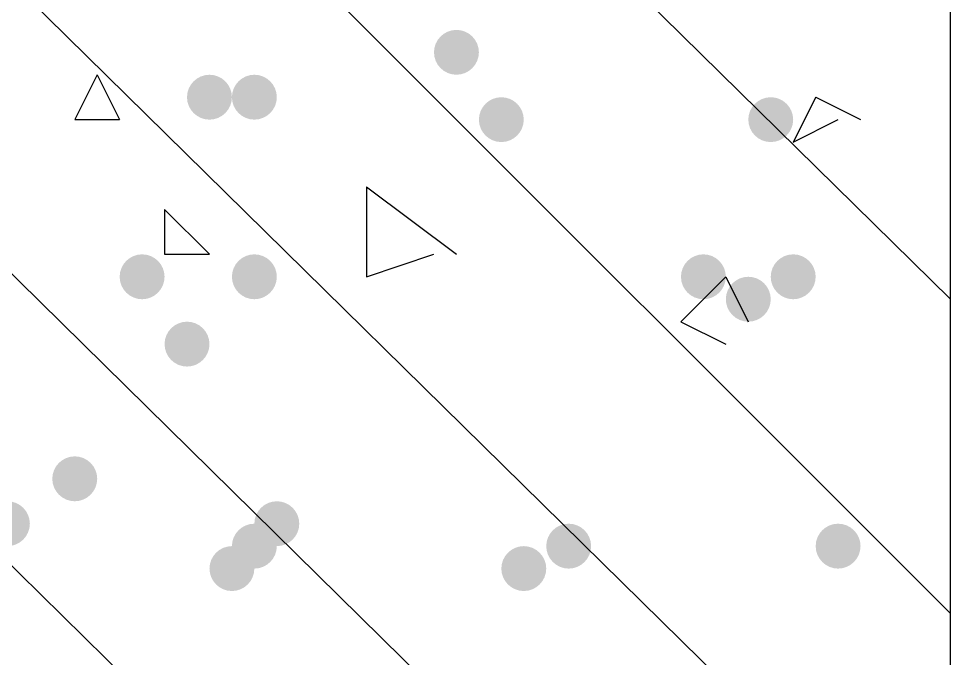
# Model space of a CAD drawing. Header units: inches. Extents: x 11 to 286, y 6 to 196.
# Drawn here: x 185.667 to 187.424, y 96.661 to 97.868 of the extents above; entities that cross this region are included whole.
import ezdxf

# ---------------------------------------------------------------- set-up
doc = ezdxf.new("R2010")
doc.units = ezdxf.units.IN
doc.header["$MEASUREMENT"] = 0
doc.layers.add('PDF_几何图形', color=7, linetype='Continuous')
doc.layers.add('PDF_实体填充', color=7, linetype='Continuous', true_color=0xffffff)

msp = doc.modelspace()

# ---------------------------------------------------------------- hatches: boundary and pattern name
at = {"layer": 'PDF_实体填充', "transparency": 33554559}
h = msp.add_hatch(color=7, dxfattribs=at)
edge = h.paths.add_edge_path(flags=0)
edge.add_spline(control_points=[(186.5348, 97.8041), (186.5348, 97.7808), (186.5157, 97.7618), (186.4924, 97.7618)], knot_values=[0, 0, 0, 0, 1, 1, 1, 1], degree=3, periodic=0)
edge.add_spline(control_points=[(186.4924, 97.7618), (186.4692, 97.7618), (186.4501, 97.7808), (186.4501, 97.8041)], knot_values=[0, 0, 0, 0, 1, 1, 1, 1], degree=3, periodic=0)
edge.add_line((186.4501, 97.8041), (186.4501, 97.8041))
edge.add_spline(control_points=[(186.4501, 97.8041), (186.4501, 97.8274), (186.4692, 97.8464), (186.4924, 97.8464)], knot_values=[0, 0, 0, 0, 1, 1, 1, 1], degree=3, periodic=0)
edge.add_spline(control_points=[(186.4924, 97.8464), (186.5157, 97.8464), (186.5348, 97.8274), (186.5348, 97.8041)], knot_values=[0, 0, 0, 0, 1, 1, 1, 1], degree=3, periodic=0)
edge.add_line((186.5348, 97.8041), (186.5348, 97.8041))
edge.add_line((186.5348, 97.8041), (186.5348, 97.8041))
h = msp.add_hatch(color=7, dxfattribs=at)
edge = h.paths.add_edge_path(flags=0)
edge.add_spline(control_points=[(186.0691, 97.7194), (186.0691, 97.6962), (186.0501, 97.6771), (186.0268, 97.6771)], knot_values=[0, 0, 0, 0, 1, 1, 1, 1], degree=3, periodic=0)
edge.add_spline(control_points=[(186.0268, 97.6771), (186.0035, 97.6771), (185.9844, 97.6962), (185.9844, 97.7194)], knot_values=[0, 0, 0, 0, 1, 1, 1, 1], degree=3, periodic=0)
edge.add_line((185.9844, 97.7194), (185.9844, 97.7194))
edge.add_spline(control_points=[(185.9844, 97.7194), (185.9844, 97.7427), (186.0035, 97.7618), (186.0268, 97.7618)], knot_values=[0, 0, 0, 0, 1, 1, 1, 1], degree=3, periodic=0)
edge.add_spline(control_points=[(186.0268, 97.7618), (186.0501, 97.7618), (186.0691, 97.7427), (186.0691, 97.7194)], knot_values=[0, 0, 0, 0, 1, 1, 1, 1], degree=3, periodic=0)
edge.add_line((186.0691, 97.7194), (186.0691, 97.7194))
edge.add_line((186.0691, 97.7194), (186.0691, 97.7194))
h = msp.add_hatch(color=7, dxfattribs=at)
edge = h.paths.add_edge_path(flags=0)
edge.add_spline(control_points=[(186.1538, 97.7194), (186.1538, 97.6962), (186.1347, 97.6771), (186.1114, 97.6771)], knot_values=[0, 0, 0, 0, 1, 1, 1, 1], degree=3, periodic=0)
edge.add_spline(control_points=[(186.1114, 97.6771), (186.0882, 97.6771), (186.0691, 97.6962), (186.0691, 97.7194)], knot_values=[0, 0, 0, 0, 1, 1, 1, 1], degree=3, periodic=0)
edge.add_line((186.0691, 97.7194), (186.0691, 97.7194))
edge.add_spline(control_points=[(186.0691, 97.7194), (186.0691, 97.7427), (186.0882, 97.7618), (186.1114, 97.7618)], knot_values=[0, 0, 0, 0, 1, 1, 1, 1], degree=3, periodic=0)
edge.add_spline(control_points=[(186.1114, 97.7618), (186.1347, 97.7618), (186.1538, 97.7427), (186.1538, 97.7194)], knot_values=[0, 0, 0, 0, 1, 1, 1, 1], degree=3, periodic=0)
edge.add_line((186.1538, 97.7194), (186.1538, 97.7194))
edge.add_line((186.1538, 97.7194), (186.1538, 97.7194))
h = msp.add_hatch(color=7, dxfattribs=at)
edge = h.paths.add_edge_path(flags=0)
edge.add_spline(control_points=[(186.6194, 97.6771), (186.6194, 97.6538), (186.6004, 97.6348), (186.5771, 97.6348)], knot_values=[0, 0, 0, 0, 1, 1, 1, 1], degree=3, periodic=0)
edge.add_spline(control_points=[(186.5771, 97.6348), (186.5538, 97.6348), (186.5348, 97.6538), (186.5348, 97.6771)], knot_values=[0, 0, 0, 0, 1, 1, 1, 1], degree=3, periodic=0)
edge.add_line((186.5348, 97.6771), (186.5348, 97.6771))
edge.add_spline(control_points=[(186.5348, 97.6771), (186.5348, 97.7004), (186.5538, 97.7194), (186.5771, 97.7194)], knot_values=[0, 0, 0, 0, 1, 1, 1, 1], degree=3, periodic=0)
edge.add_spline(control_points=[(186.5771, 97.7194), (186.6004, 97.7194), (186.6194, 97.7004), (186.6194, 97.6771)], knot_values=[0, 0, 0, 0, 1, 1, 1, 1], degree=3, periodic=0)
edge.add_line((186.6194, 97.6771), (186.6194, 97.6771))
edge.add_line((186.6194, 97.6771), (186.6194, 97.6771))
h = msp.add_hatch(color=7, dxfattribs=at)
edge = h.paths.add_edge_path(flags=0)
edge.add_spline(control_points=[(187.1274, 97.6771), (187.1274, 97.6538), (187.1084, 97.6348), (187.0851, 97.6348)], knot_values=[0, 0, 0, 0, 1, 1, 1, 1], degree=3, periodic=0)
edge.add_spline(control_points=[(187.0851, 97.6348), (187.0618, 97.6348), (187.0428, 97.6538), (187.0428, 97.6771)], knot_values=[0, 0, 0, 0, 1, 1, 1, 1], degree=3, periodic=0)
edge.add_line((187.0428, 97.6771), (187.0428, 97.6771))
edge.add_spline(control_points=[(187.0428, 97.6771), (187.0428, 97.7004), (187.0618, 97.7194), (187.0851, 97.7194)], knot_values=[0, 0, 0, 0, 1, 1, 1, 1], degree=3, periodic=0)
edge.add_spline(control_points=[(187.0851, 97.7194), (187.1084, 97.7194), (187.1274, 97.7004), (187.1274, 97.6771)], knot_values=[0, 0, 0, 0, 1, 1, 1, 1], degree=3, periodic=0)
edge.add_line((187.1274, 97.6771), (187.1274, 97.6771))
edge.add_line((187.1274, 97.6771), (187.1274, 97.6771))
h = msp.add_hatch(color=7, dxfattribs=at)
edge = h.paths.add_edge_path(flags=0)
edge.add_spline(control_points=[(185.9421, 97.3808), (185.9421, 97.3575), (185.9231, 97.3384), (185.8998, 97.3384)], knot_values=[0, 0, 0, 0, 1, 1, 1, 1], degree=3, periodic=0)
edge.add_spline(control_points=[(185.8998, 97.3384), (185.8765, 97.3384), (185.8574, 97.3575), (185.8574, 97.3808)], knot_values=[0, 0, 0, 0, 1, 1, 1, 1], degree=3, periodic=0)
edge.add_line((185.8574, 97.3808), (185.8574, 97.3808))
edge.add_spline(control_points=[(185.8574, 97.3808), (185.8574, 97.4041), (185.8765, 97.4231), (185.8998, 97.4231)], knot_values=[0, 0, 0, 0, 1, 1, 1, 1], degree=3, periodic=0)
edge.add_spline(control_points=[(185.8998, 97.4231), (185.9231, 97.4231), (185.9421, 97.4041), (185.9421, 97.3808)], knot_values=[0, 0, 0, 0, 1, 1, 1, 1], degree=3, periodic=0)
edge.add_line((185.9421, 97.3808), (185.9421, 97.3808))
edge.add_line((185.9421, 97.3808), (185.9421, 97.3808))
h = msp.add_hatch(color=7, dxfattribs=at)
edge = h.paths.add_edge_path(flags=0)
edge.add_spline(control_points=[(186.1538, 97.3808), (186.1538, 97.3575), (186.1347, 97.3384), (186.1114, 97.3384)], knot_values=[0, 0, 0, 0, 1, 1, 1, 1], degree=3, periodic=0)
edge.add_spline(control_points=[(186.1114, 97.3384), (186.0882, 97.3384), (186.0691, 97.3575), (186.0691, 97.3808)], knot_values=[0, 0, 0, 0, 1, 1, 1, 1], degree=3, periodic=0)
edge.add_line((186.0691, 97.3808), (186.0691, 97.3808))
edge.add_spline(control_points=[(186.0691, 97.3808), (186.0691, 97.4041), (186.0882, 97.4231), (186.1114, 97.4231)], knot_values=[0, 0, 0, 0, 1, 1, 1, 1], degree=3, periodic=0)
edge.add_spline(control_points=[(186.1114, 97.4231), (186.1347, 97.4231), (186.1538, 97.4041), (186.1538, 97.3808)], knot_values=[0, 0, 0, 0, 1, 1, 1, 1], degree=3, periodic=0)
edge.add_line((186.1538, 97.3808), (186.1538, 97.3808))
edge.add_line((186.1538, 97.3808), (186.1538, 97.3808))
h = msp.add_hatch(color=7, dxfattribs=at)
edge = h.paths.add_edge_path(flags=0)
edge.add_spline(control_points=[(187.0004, 97.3808), (187.0004, 97.3575), (186.9814, 97.3384), (186.9581, 97.3384)], knot_values=[0, 0, 0, 0, 1, 1, 1, 1], degree=3, periodic=0)
edge.add_spline(control_points=[(186.9581, 97.3384), (186.9348, 97.3384), (186.9158, 97.3575), (186.9158, 97.3808)], knot_values=[0, 0, 0, 0, 1, 1, 1, 1], degree=3, periodic=0)
edge.add_line((186.9158, 97.3808), (186.9158, 97.3808))
edge.add_spline(control_points=[(186.9158, 97.3808), (186.9158, 97.4041), (186.9348, 97.4231), (186.9581, 97.4231)], knot_values=[0, 0, 0, 0, 1, 1, 1, 1], degree=3, periodic=0)
edge.add_spline(control_points=[(186.9581, 97.4231), (186.9814, 97.4231), (187.0004, 97.4041), (187.0004, 97.3808)], knot_values=[0, 0, 0, 0, 1, 1, 1, 1], degree=3, periodic=0)
edge.add_line((187.0004, 97.3808), (187.0004, 97.3808))
edge.add_line((187.0004, 97.3808), (187.0004, 97.3808))
h = msp.add_hatch(color=7, dxfattribs=at)
edge = h.paths.add_edge_path(flags=0)
edge.add_spline(control_points=[(187.1698, 97.3808), (187.1698, 97.3575), (187.1507, 97.3384), (187.1274, 97.3384)], knot_values=[0, 0, 0, 0, 1, 1, 1, 1], degree=3, periodic=0)
edge.add_spline(control_points=[(187.1274, 97.3384), (187.1042, 97.3384), (187.0851, 97.3575), (187.0851, 97.3808)], knot_values=[0, 0, 0, 0, 1, 1, 1, 1], degree=3, periodic=0)
edge.add_line((187.0851, 97.3808), (187.0851, 97.3808))
edge.add_spline(control_points=[(187.0851, 97.3808), (187.0851, 97.4041), (187.1042, 97.4231), (187.1274, 97.4231)], knot_values=[0, 0, 0, 0, 1, 1, 1, 1], degree=3, periodic=0)
edge.add_spline(control_points=[(187.1274, 97.4231), (187.1507, 97.4231), (187.1698, 97.4041), (187.1698, 97.3808)], knot_values=[0, 0, 0, 0, 1, 1, 1, 1], degree=3, periodic=0)
edge.add_line((187.1698, 97.3808), (187.1698, 97.3808))
edge.add_line((187.1698, 97.3808), (187.1698, 97.3808))
h = msp.add_hatch(color=7, dxfattribs=at)
edge = h.paths.add_edge_path(flags=0)
edge.add_spline(control_points=[(187.0851, 97.3384), (187.0851, 97.3152), (187.0661, 97.2961), (187.0428, 97.2961)], knot_values=[0, 0, 0, 0, 1, 1, 1, 1], degree=3, periodic=0)
edge.add_spline(control_points=[(187.0428, 97.2961), (187.0195, 97.2961), (187.0004, 97.3152), (187.0004, 97.3384)], knot_values=[0, 0, 0, 0, 1, 1, 1, 1], degree=3, periodic=0)
edge.add_line((187.0004, 97.3384), (187.0004, 97.3384))
edge.add_spline(control_points=[(187.0004, 97.3384), (187.0004, 97.3617), (187.0195, 97.3808), (187.0428, 97.3808)], knot_values=[0, 0, 0, 0, 1, 1, 1, 1], degree=3, periodic=0)
edge.add_spline(control_points=[(187.0428, 97.3808), (187.0661, 97.3808), (187.0851, 97.3617), (187.0851, 97.3384)], knot_values=[0, 0, 0, 0, 1, 1, 1, 1], degree=3, periodic=0)
edge.add_line((187.0851, 97.3384), (187.0851, 97.3384))
edge.add_line((187.0851, 97.3384), (187.0851, 97.3384))
h = msp.add_hatch(color=7, dxfattribs=at)
edge = h.paths.add_edge_path(flags=0)
edge.add_spline(control_points=[(186.0268, 97.2538), (186.0268, 97.2305), (186.0077, 97.2114), (185.9844, 97.2114)], knot_values=[0, 0, 0, 0, 1, 1, 1, 1], degree=3, periodic=0)
edge.add_spline(control_points=[(185.9844, 97.2114), (185.9612, 97.2114), (185.9421, 97.2305), (185.9421, 97.2538)], knot_values=[0, 0, 0, 0, 1, 1, 1, 1], degree=3, periodic=0)
edge.add_line((185.9421, 97.2538), (185.9421, 97.2538))
edge.add_spline(control_points=[(185.9421, 97.2538), (185.9421, 97.2771), (185.9612, 97.2961), (185.9844, 97.2961)], knot_values=[0, 0, 0, 0, 1, 1, 1, 1], degree=3, periodic=0)
edge.add_spline(control_points=[(185.9844, 97.2961), (186.0077, 97.2961), (186.0268, 97.2771), (186.0268, 97.2538)], knot_values=[0, 0, 0, 0, 1, 1, 1, 1], degree=3, periodic=0)
edge.add_line((186.0268, 97.2538), (186.0268, 97.2538))
edge.add_line((186.0268, 97.2538), (186.0268, 97.2538))
h = msp.add_hatch(color=7, dxfattribs=at)
edge = h.paths.add_edge_path(flags=0)
edge.add_spline(control_points=[(185.8151, 96.9998), (185.8151, 96.9765), (185.7961, 96.9574), (185.7728, 96.9574)], knot_values=[0, 0, 0, 0, 1, 1, 1, 1], degree=3, periodic=0)
edge.add_spline(control_points=[(185.7728, 96.9574), (185.7495, 96.9574), (185.7304, 96.9765), (185.7304, 96.9998)], knot_values=[0, 0, 0, 0, 1, 1, 1, 1], degree=3, periodic=0)
edge.add_line((185.7304, 96.9998), (185.7304, 96.9998))
edge.add_spline(control_points=[(185.7304, 96.9998), (185.7304, 97.0231), (185.7495, 97.0421), (185.7728, 97.0421)], knot_values=[0, 0, 0, 0, 1, 1, 1, 1], degree=3, periodic=0)
edge.add_spline(control_points=[(185.7728, 97.0421), (185.7961, 97.0421), (185.8151, 97.0231), (185.8151, 96.9998)], knot_values=[0, 0, 0, 0, 1, 1, 1, 1], degree=3, periodic=0)
edge.add_line((185.8151, 96.9998), (185.8151, 96.9998))
edge.add_line((185.8151, 96.9998), (185.8151, 96.9998))
h = msp.add_hatch(color=7, dxfattribs=at)
edge = h.paths.add_edge_path(flags=0)
edge.add_spline(control_points=[(185.6881, 96.9151), (185.6881, 96.8918), (185.6691, 96.8728), (185.6458, 96.8728)], knot_values=[0, 0, 0, 0, 1, 1, 1, 1], degree=3, periodic=0)
edge.add_spline(control_points=[(185.6458, 96.8728), (185.6225, 96.8728), (185.6034, 96.8918), (185.6034, 96.9151)], knot_values=[0, 0, 0, 0, 1, 1, 1, 1], degree=3, periodic=0)
edge.add_line((185.6034, 96.9151), (185.6034, 96.9151))
edge.add_spline(control_points=[(185.6034, 96.9151), (185.6034, 96.9384), (185.6225, 96.9574), (185.6458, 96.9574)], knot_values=[0, 0, 0, 0, 1, 1, 1, 1], degree=3, periodic=0)
edge.add_spline(control_points=[(185.6458, 96.9574), (185.6691, 96.9574), (185.6881, 96.9384), (185.6881, 96.9151)], knot_values=[0, 0, 0, 0, 1, 1, 1, 1], degree=3, periodic=0)
edge.add_line((185.6881, 96.9151), (185.6881, 96.9151))
edge.add_line((185.6881, 96.9151), (185.6881, 96.9151))
h = msp.add_hatch(color=7, dxfattribs=at)
edge = h.paths.add_edge_path(flags=0)
edge.add_spline(control_points=[(186.1961, 96.9151), (186.1961, 96.8918), (186.1771, 96.8728), (186.1538, 96.8728)], knot_values=[0, 0, 0, 0, 1, 1, 1, 1], degree=3, periodic=0)
edge.add_spline(control_points=[(186.1538, 96.8728), (186.1305, 96.8728), (186.1114, 96.8918), (186.1114, 96.9151)], knot_values=[0, 0, 0, 0, 1, 1, 1, 1], degree=3, periodic=0)
edge.add_line((186.1114, 96.9151), (186.1114, 96.9151))
edge.add_spline(control_points=[(186.1114, 96.9151), (186.1114, 96.9384), (186.1305, 96.9574), (186.1538, 96.9574)], knot_values=[0, 0, 0, 0, 1, 1, 1, 1], degree=3, periodic=0)
edge.add_spline(control_points=[(186.1538, 96.9574), (186.1771, 96.9574), (186.1961, 96.9384), (186.1961, 96.9151)], knot_values=[0, 0, 0, 0, 1, 1, 1, 1], degree=3, periodic=0)
edge.add_line((186.1961, 96.9151), (186.1961, 96.9151))
edge.add_line((186.1961, 96.9151), (186.1961, 96.9151))
h = msp.add_hatch(color=7, dxfattribs=at)
edge = h.paths.add_edge_path(flags=0)
edge.add_spline(control_points=[(186.1538, 96.8728), (186.1538, 96.8495), (186.1347, 96.8304), (186.1114, 96.8304)], knot_values=[0, 0, 0, 0, 1, 1, 1, 1], degree=3, periodic=0)
edge.add_spline(control_points=[(186.1114, 96.8304), (186.0882, 96.8304), (186.0691, 96.8495), (186.0691, 96.8728)], knot_values=[0, 0, 0, 0, 1, 1, 1, 1], degree=3, periodic=0)
edge.add_line((186.0691, 96.8728), (186.0691, 96.8728))
edge.add_spline(control_points=[(186.0691, 96.8728), (186.0691, 96.8961), (186.0882, 96.9151), (186.1114, 96.9151)], knot_values=[0, 0, 0, 0, 1, 1, 1, 1], degree=3, periodic=0)
edge.add_spline(control_points=[(186.1114, 96.9151), (186.1347, 96.9151), (186.1538, 96.8961), (186.1538, 96.8728)], knot_values=[0, 0, 0, 0, 1, 1, 1, 1], degree=3, periodic=0)
edge.add_line((186.1538, 96.8728), (186.1538, 96.8728))
edge.add_line((186.1538, 96.8728), (186.1538, 96.8728))
h = msp.add_hatch(color=7, dxfattribs=at)
edge = h.paths.add_edge_path(flags=0)
edge.add_spline(control_points=[(186.7464, 96.8728), (186.7464, 96.8495), (186.7274, 96.8304), (186.7041, 96.8304)], knot_values=[0, 0, 0, 0, 1, 1, 1, 1], degree=3, periodic=0)
edge.add_spline(control_points=[(186.7041, 96.8304), (186.6808, 96.8304), (186.6618, 96.8495), (186.6618, 96.8728)], knot_values=[0, 0, 0, 0, 1, 1, 1, 1], degree=3, periodic=0)
edge.add_line((186.6618, 96.8728), (186.6618, 96.8728))
edge.add_spline(control_points=[(186.6618, 96.8728), (186.6618, 96.8961), (186.6808, 96.9151), (186.7041, 96.9151)], knot_values=[0, 0, 0, 0, 1, 1, 1, 1], degree=3, periodic=0)
edge.add_spline(control_points=[(186.7041, 96.9151), (186.7274, 96.9151), (186.7464, 96.8961), (186.7464, 96.8728)], knot_values=[0, 0, 0, 0, 1, 1, 1, 1], degree=3, periodic=0)
edge.add_line((186.7464, 96.8728), (186.7464, 96.8728))
edge.add_line((186.7464, 96.8728), (186.7464, 96.8728))
h = msp.add_hatch(color=7, dxfattribs=at)
edge = h.paths.add_edge_path(flags=0)
edge.add_spline(control_points=[(187.2544, 96.8728), (187.2544, 96.8495), (187.2354, 96.8304), (187.2121, 96.8304)], knot_values=[0, 0, 0, 0, 1, 1, 1, 1], degree=3, periodic=0)
edge.add_spline(control_points=[(187.2121, 96.8304), (187.1888, 96.8304), (187.1698, 96.8495), (187.1698, 96.8728)], knot_values=[0, 0, 0, 0, 1, 1, 1, 1], degree=3, periodic=0)
edge.add_line((187.1698, 96.8728), (187.1698, 96.8728))
edge.add_spline(control_points=[(187.1698, 96.8728), (187.1698, 96.8961), (187.1888, 96.9151), (187.2121, 96.9151)], knot_values=[0, 0, 0, 0, 1, 1, 1, 1], degree=3, periodic=0)
edge.add_spline(control_points=[(187.2121, 96.9151), (187.2354, 96.9151), (187.2544, 96.8961), (187.2544, 96.8728)], knot_values=[0, 0, 0, 0, 1, 1, 1, 1], degree=3, periodic=0)
edge.add_line((187.2544, 96.8728), (187.2544, 96.8728))
edge.add_line((187.2544, 96.8728), (187.2544, 96.8728))
h = msp.add_hatch(color=7, dxfattribs=at)
edge = h.paths.add_edge_path(flags=0)
edge.add_spline(control_points=[(186.1114, 96.8304), (186.1114, 96.8072), (186.0924, 96.7881), (186.0691, 96.7881)], knot_values=[0, 0, 0, 0, 1, 1, 1, 1], degree=3, periodic=0)
edge.add_spline(control_points=[(186.0691, 96.7881), (186.0458, 96.7881), (186.0268, 96.8072), (186.0268, 96.8304)], knot_values=[0, 0, 0, 0, 1, 1, 1, 1], degree=3, periodic=0)
edge.add_line((186.0268, 96.8304), (186.0268, 96.8304))
edge.add_spline(control_points=[(186.0268, 96.8304), (186.0268, 96.8537), (186.0458, 96.8728), (186.0691, 96.8728)], knot_values=[0, 0, 0, 0, 1, 1, 1, 1], degree=3, periodic=0)
edge.add_spline(control_points=[(186.0691, 96.8728), (186.0924, 96.8728), (186.1114, 96.8537), (186.1114, 96.8304)], knot_values=[0, 0, 0, 0, 1, 1, 1, 1], degree=3, periodic=0)
edge.add_line((186.1114, 96.8304), (186.1114, 96.8304))
edge.add_line((186.1114, 96.8304), (186.1114, 96.8304))
h = msp.add_hatch(color=7, dxfattribs=at)
edge = h.paths.add_edge_path(flags=0)
edge.add_spline(control_points=[(186.6618, 96.8304), (186.6618, 96.8072), (186.6427, 96.7881), (186.6194, 96.7881)], knot_values=[0, 0, 0, 0, 1, 1, 1, 1], degree=3, periodic=0)
edge.add_spline(control_points=[(186.6194, 96.7881), (186.5962, 96.7881), (186.5771, 96.8072), (186.5771, 96.8304)], knot_values=[0, 0, 0, 0, 1, 1, 1, 1], degree=3, periodic=0)
edge.add_line((186.5771, 96.8304), (186.5771, 96.8304))
edge.add_spline(control_points=[(186.5771, 96.8304), (186.5771, 96.8537), (186.5962, 96.8728), (186.6194, 96.8728)], knot_values=[0, 0, 0, 0, 1, 1, 1, 1], degree=3, periodic=0)
edge.add_spline(control_points=[(186.6194, 96.8728), (186.6427, 96.8728), (186.6618, 96.8537), (186.6618, 96.8304)], knot_values=[0, 0, 0, 0, 1, 1, 1, 1], degree=3, periodic=0)
edge.add_line((186.6618, 96.8304), (186.6618, 96.8304))
edge.add_line((186.6618, 96.8304), (186.6618, 96.8304))

# ---------------------------------------------------------------- linework, layer by layer
at = {"layer": 'PDF_几何图形'}
for p, q in [((187.4238, 68.0014), (187.4238, 107.3291)), ((184.8414, 99.8784), (187.4238, 97.3384)), ((184.8414, 99.3281), (187.4238, 96.7458)), ((184.8414, 98.7354), (187.4238, 96.1954)), ((184.8414, 98.1851), (187.4238, 95.6451)), ((185.8151, 97.7618), (185.7728, 97.6771)), ((185.8151, 97.7618), (185.8574, 97.6771)), ((187.1698, 97.7194), (187.1274, 97.6348)), ((187.1698, 97.7194), (187.2544, 97.6771)), ((185.7728, 97.6771), (185.8574, 97.6771)), ((187.1274, 97.6348), (187.2121, 97.6771)), ((184.8414, 97.6348), (187.4238, 95.0948)), ((186.3231, 97.5501), (186.4924, 97.4231)), ((186.3231, 97.5501), (186.3231, 97.3808)), ((185.9421, 97.5078), (186.0268, 97.4231)), ((185.9421, 97.5078), (185.9421, 97.4231)), ((185.9421, 97.4231), (186.0268, 97.4231)), ((186.3231, 97.3808), (186.4501, 97.4231)), ((187.0004, 97.3808), (186.9158, 97.2961)), ((187.0004, 97.3808), (187.0428, 97.2961)), ((186.9158, 97.2961), (187.0004, 97.2538))]:
    msp.add_line(p, q, dxfattribs=at)

doc.saveas('drawing.dxf')
